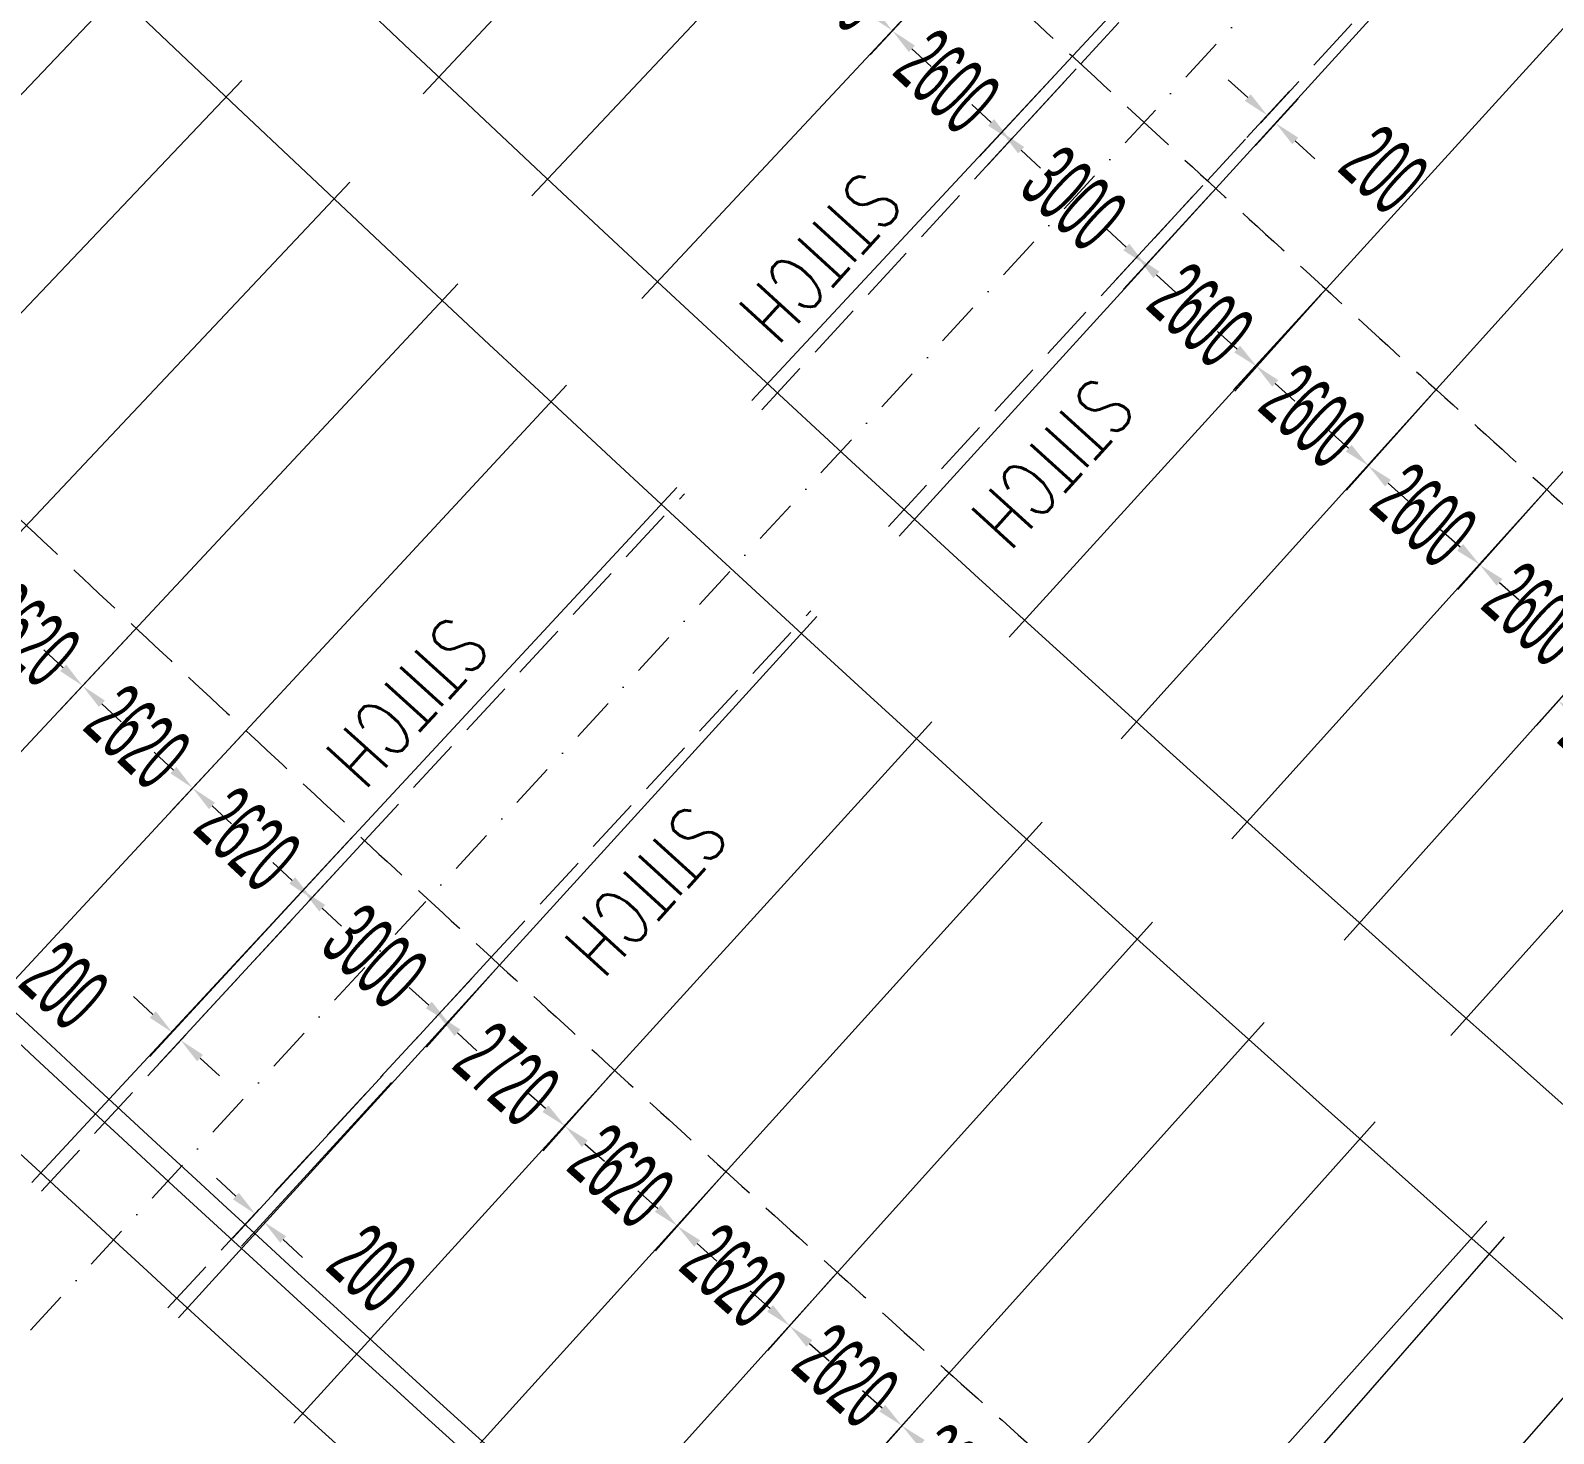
# Model space of a CAD drawing. Header units: millimetres. Extents: x 27228149 to 29012050, y 40856015 to 42918728.
# Drawn here: x 27639267 to 27665815, y 42033234 to 42057696 of the extents above; entities that cross this region are included whole.
import ezdxf

# ---------------------------------------------------------------- set-up
doc = ezdxf.new("R2010")
doc.units = ezdxf.units.MM
doc.header["$LTSCALE"] = 0.05
doc.linetypes.add('DGN Style 3', pattern=[27349.722329, 19535.51595, -7814.20638])
doc.linetypes.add('DGN Style 4', pattern=[31276.361035, 15628.41276, -7814.20638, 19.535516, -7814.20638])
doc.layers.get('Defpoints').update_dxf_attribs({"lineweight": 0})
for name, color, linetype, lineweight in [('InnerEdge_NB', 7, 'Continuous', 0), ('InnerEdge_SB', 7, 'Continuous', 0), ('OuterEdge_NB', 7, 'Continuous', 0), ('OuterEdge_SB', 7, 'Continuous', 0), ('PlacementCurve_NB', 1, 'DGN Style 3', 0), ('PlacementCurve_SB', 1, 'DGN Style 3', 0), ('S-_ANOT----_A-', 7, 'Continuous', 0), ('S-_ANOT----_T-', 7, 'Continuous', 0), ('S-_GRIDLINE_E- Adjusted', 6, 'DGN Style 4', 0), ('S-_SEG-----_E-NB', 3, 'Continuous', 13), ('S-_SEG-----_E-SB', 3, 'Continuous', 13), ('S-_WALLLBW-_E-', 40, 'Continuous', 13)]:
    doc.layers.add(name, color=color, linetype=linetype, lineweight=lineweight)
doc.styles.add('Styletxt', font='txt.shx')
doc.styles.add('StyleWORKING', font='WORKING.shx')
doc.dimstyles.new('dim300', dxfattribs={"dimtxt": 750, "dimasz": 750, "dimexe": 375, "dimexo": 375, "dimgap": 375, "dimtad": 1, "dimdec": 0, "dimzin": 11, "dimdsep": 46, "dimtxsty": 'StyleWORKING', "dimsah": 1, "dimcen": 0.09, "dimclrd": 7, "dimclre": 7, "dimadec": 4, "dimazin": 3, "dimtfac": 1, "dimtdec": 0, "dimtmove": 0, "dimatfit": 3, "dimfxl": 1, "dimtolj": 1, "dimtzin": 0, "dimlwd": 0, "dimlwe": 0, "dimarcsym": 0})

# ---------------------------------------------------------------- blocks, each defined once
blk = doc.blocks.new('*D45')
at = {"layer": 'Defpoints', "color": 0, "linetype": 'Continuous', "transparency": 16777216}
for p in [(27644962, 42043725), (27645102, 42043582), (27641885, 42040092)]:
    blk.add_point(p, dxfattribs=at)
at = {"layer": 'S-_ANOT----_A-', "linetype": 'Continuous', "transparency": 16777216}
for p, q in [((27644884, 42043641), (27641348, 42039805)), ((27645025, 42043498), (27641495, 42039669))]:
    blk.add_line(p, q, dxfattribs=at)
at = {"layer": 'S-_ANOT----_A-', "color": 7, "linetype": 'Continuous', "lineweight": 0, "transparency": 16777216}
for p, q in [((27641400, 42040539), (27641061, 42040851)), ((27642223, 42039780), (27642561, 42039468))]:
    blk.add_line(p, q, dxfattribs=at)
at = {"layer": 'S-_ANOT----_A-', "color": 7, "linetype": 'Continuous', "transparency": 16777216}
for points in [[(27641452, 42040596), (27641348, 42040483), (27641738, 42040227)], [(27642275, 42039836), (27642171, 42039724), (27641885, 42040092)]]:
    blk.add_solid(points, dxfattribs=at)
at = {"layer": 'S-_ANOT----_A-', "color": 0, "linetype": 'Continuous', "transparency": 16777216, "insert": (27639858, 42041045), "char_height": 1150, "attachment_point": 5, "rotation": 317.3274, "style": 'StyleWORKING'}
blk.add_mtext('\\A1;{\\W0.47826;\\C0;200}', dxfattribs=at)
blk = doc.blocks.new('*D471')
at = {"layer": 'Defpoints', "color": 0, "linetype": 'Continuous', "transparency": 16777216}
for p in [(27653621, 42060789), (27655522, 42059015), (27654292, 42057691)]:
    blk.add_point(p, dxfattribs=at)
at = {"layer": 'S-_ANOT----_A-', "linetype": 'Continuous', "transparency": 16777216}
for p, q in [((27653543, 42060705), (27651996, 42059038)), ((27655443, 42058931), (27653901, 42057269))]:
    blk.add_line(p, q, dxfattribs=at)
at = {"layer": 'S-_ANOT----_A-', "color": 7, "linetype": 'Continuous', "lineweight": 0, "transparency": 16777216}
for p, q in [((27652050, 42059772), (27651712, 42060085)), ((27654630, 42057378), (27654967, 42057065))]:
    blk.add_line(p, q, dxfattribs=at)
at = {"layer": 'S-_ANOT----_A-', "color": 7, "linetype": 'Continuous', "transparency": 16777216}
for points in [[(27652102, 42059829), (27651997, 42059716), (27652387, 42059460)], [(27654682, 42057434), (27654577, 42057322), (27654292, 42057691)]]:
    blk.add_solid(points, dxfattribs=at)
at = {"layer": 'S-_ANOT----_A-', "color": 0, "linetype": 'Continuous', "transparency": 16777216, "insert": (27653341, 42058576), "char_height": 1150, "attachment_point": 5, "rotation": 317.1341, "style": 'StyleWORKING'}
blk.add_mtext('\\A1;{\\W0.47826;\\C0;2600}', dxfattribs=at)
blk = doc.blocks.new('*D472')
at = {"layer": 'Defpoints', "color": 0, "linetype": 'Continuous', "transparency": 16777216}
for p in [(27661845, 42053186), (27663767, 42051436), (27662587, 42050108)]:
    blk.add_point(p, dxfattribs=at)
at = {"layer": 'S-_ANOT----_A-', "linetype": 'Continuous', "transparency": 16777216}
for p, q in [((27661768, 42053100), (27660262, 42051406)), ((27663691, 42051350), (27662204, 42049679))]:
    blk.add_line(p, q, dxfattribs=at)
at = {"layer": 'S-_ANOT----_A-', "color": 7, "linetype": 'Continuous', "lineweight": 0, "transparency": 16777216}
for p, q in [((27660300, 42052142), (27659957, 42052447)), ((27662930, 42049802), (27663274, 42049497))]:
    blk.add_line(p, q, dxfattribs=at)
at = {"layer": 'S-_ANOT----_A-', "color": 7, "linetype": 'Continuous', "transparency": 16777216}
for points in [[(27660351, 42052199), (27660249, 42052084), (27660644, 42051836)], [(27662981, 42049860), (27662879, 42049745), (27662587, 42050108)]]:
    blk.add_solid(points, dxfattribs=at)
at = {"layer": 'S-_ANOT----_A-', "color": 0, "linetype": 'Continuous', "transparency": 16777216, "insert": (27661616, 42050973), "char_height": 1150, "attachment_point": 5, "rotation": 318.3484, "style": 'StyleWORKING'}
blk.add_mtext('\\A1;{\\W0.47826;\\C0;2600}', dxfattribs=at)
blk = doc.blocks.new('*D473')
at = {"layer": 'Defpoints', "color": 0, "linetype": 'Continuous', "transparency": 16777216}
for p in [(27663767, 42051436), (27665739, 42049740), (27664530, 42048380)]:
    blk.add_point(p, dxfattribs=at)
at = {"layer": 'S-_ANOT----_A-', "linetype": 'Continuous', "transparency": 16777216}
for p, q in [((27663691, 42051350), (27662204, 42049679)), ((27665662, 42049654), (27664147, 42047950))]:
    blk.add_line(p, q, dxfattribs=at)
at = {"layer": 'S-_ANOT----_A-', "color": 7, "linetype": 'Continuous', "lineweight": 0, "transparency": 16777216}
for p, q in [((27662243, 42050414), (27661899, 42050720)), ((27664873, 42048074), (27665217, 42047769))]:
    blk.add_line(p, q, dxfattribs=at)
at = {"layer": 'S-_ANOT----_A-', "color": 7, "linetype": 'Continuous', "transparency": 16777216}
for points in [[(27662294, 42050471), (27662192, 42050357), (27662587, 42050108)], [(27664924, 42048132), (27664822, 42048017), (27664530, 42048380)]]:
    blk.add_solid(points, dxfattribs=at)
at = {"layer": 'S-_ANOT----_A-', "color": 0, "linetype": 'Continuous', "transparency": 16777216, "insert": (27663559, 42049245), "char_height": 1150, "attachment_point": 5, "rotation": 318.3484, "style": 'StyleWORKING'}
blk.add_mtext('\\A1;{\\W0.47826;\\C0;2600}', dxfattribs=at)
blk = doc.blocks.new('*D474')
at = {"layer": 'Defpoints', "color": 0, "linetype": 'Continuous', "transparency": 16777216}
for p in [(27665739, 42049740), (27667671, 42048001), (27666472, 42046652)]:
    blk.add_point(p, dxfattribs=at)
at = {"layer": 'S-_ANOT----_A-', "linetype": 'Continuous', "transparency": 16777216}
for p, q in [((27665662, 42049654), (27664147, 42047950)), ((27667595, 42047915), (27666090, 42046223))]:
    blk.add_line(p, q, dxfattribs=at)
at = {"layer": 'S-_ANOT----_A-', "color": 7, "linetype": 'Continuous', "lineweight": 0, "transparency": 16777216}
for p, q in [((27664186, 42048686), (27663842, 42048991)), ((27666816, 42046347), (27667159, 42046041))]:
    blk.add_line(p, q, dxfattribs=at)
at = {"layer": 'S-_ANOT----_A-', "color": 7, "linetype": 'Continuous', "transparency": 16777216}
for points in [[(27664237, 42048743), (27664135, 42048628), (27664530, 42048380)], [(27666867, 42046404), (27666765, 42046289), (27666472, 42046652)]]:
    blk.add_solid(points, dxfattribs=at)
at = {"layer": 'S-_ANOT----_A-', "color": 0, "linetype": 'Continuous', "transparency": 16777216, "insert": (27665502, 42047517), "char_height": 1150, "attachment_point": 5, "rotation": 318.3484, "style": 'StyleWORKING'}
blk.add_mtext('\\A1;{\\W0.47826;\\C0;2600}', dxfattribs=at)
blk = doc.blocks.new('*D475')
at = {"layer": 'Defpoints', "color": 0, "linetype": 'Continuous', "transparency": 16777216}
for p in [(27667671, 42048001), (27669535, 42046334), (27665899, 42046008)]:
    blk.add_point(p, dxfattribs=at)
at = {"layer": 'S-_ANOT----_A-', "linetype": 'Continuous', "transparency": 16777216}
for p, q in [((27667595, 42047915), (27665517, 42045578)), ((27669458, 42046248), (27667384, 42043917))]:
    blk.add_line(p, q, dxfattribs=at)
at = {"layer": 'S-_ANOT----_A-', "color": 7, "linetype": 'Continuous', "lineweight": 0, "transparency": 16777216}
blk.add_line((27667423, 42044652), (27666242, 42045702), dxfattribs=at)
at = {"layer": 'S-_ANOT----_A-', "color": 7, "linetype": 'Continuous', "transparency": 16777216}
for points in [[(27666293, 42045759), (27666192, 42045645), (27665899, 42046008)], [(27667474, 42044709), (27667372, 42044595), (27667767, 42044346)]]:
    blk.add_solid(points, dxfattribs=at)
at = {"layer": 'S-_ANOT----_A-', "color": 0, "linetype": 'Continuous', "transparency": 16777216, "insert": (27666834, 42045178), "char_height": 1150, "attachment_point": 5, "rotation": 318.3484, "style": 'StyleWORKING'}
blk.add_mtext('\\A1;{\\W0.47826;\\C0;2500}', dxfattribs=at)
blk = doc.blocks.new('*D790')
at = {"layer": 'Defpoints', "color": 0, "linetype": 'Continuous', "transparency": 16777216}
for p in [(27639165, 42049034), (27641076, 42047241), (27640175, 42046270)]:
    blk.add_point(p, dxfattribs=at)
at = {"layer": 'S-_ANOT----_A-', "linetype": 'Continuous', "transparency": 16777216}
for p, q in [((27639087, 42048950), (27637863, 42047631)), ((27640997, 42047156), (27639784, 42045849))]:
    blk.add_line(p, q, dxfattribs=at)
at = {"layer": 'S-_ANOT----_A-', "color": 7, "linetype": 'Continuous', "lineweight": 0, "transparency": 16777216}
for p, q in [((27637917, 42048365), (27637580, 42048678)), ((27640512, 42045957), (27640849, 42045644))]:
    blk.add_line(p, q, dxfattribs=at)
at = {"layer": 'S-_ANOT----_A-', "color": 7, "linetype": 'Continuous', "transparency": 16777216}
for points in [[(27637969, 42048422), (27637865, 42048309), (27638254, 42048052)], [(27640564, 42046013), (27640460, 42045901), (27640175, 42046270)]]:
    blk.add_solid(points, dxfattribs=at)
at = {"layer": 'S-_ANOT----_A-', "color": 0, "linetype": 'Continuous', "transparency": 16777216, "insert": (27639216, 42047162), "char_height": 1150, "attachment_point": 5, "rotation": 317.1374, "style": 'StyleWORKING'}
blk.add_mtext('\\A1;{\\W0.47826;\\C0;2620}', dxfattribs=at)
blk = doc.blocks.new('*D791')
at = {"layer": 'Defpoints', "color": 0, "linetype": 'Continuous', "transparency": 16777216}
for p in [(27641076, 42047241), (27643035, 42045500), (27642095, 42044488)]:
    blk.add_point(p, dxfattribs=at)
at = {"layer": 'S-_ANOT----_A-', "linetype": 'Continuous', "transparency": 16777216}
for p, q in [((27640997, 42047156), (27639784, 42045849)), ((27642957, 42045416), (27641704, 42044066))]:
    blk.add_line(p, q, dxfattribs=at)
at = {"layer": 'S-_ANOT----_A-', "color": 7, "linetype": 'Continuous', "lineweight": 0, "transparency": 16777216}
for p, q in [((27639838, 42046583), (27639501, 42046896)), ((27642433, 42044175), (27642770, 42043862))]:
    blk.add_line(p, q, dxfattribs=at)
at = {"layer": 'S-_ANOT----_A-', "color": 7, "linetype": 'Continuous', "transparency": 16777216}
for points in [[(27639890, 42046639), (27639786, 42046527), (27640175, 42046270)], [(27642485, 42044231), (27642380, 42044119), (27642095, 42044488)]]:
    blk.add_solid(points, dxfattribs=at)
at = {"layer": 'S-_ANOT----_A-', "color": 0, "linetype": 'Continuous', "transparency": 16777216, "insert": (27641136, 42045380), "char_height": 1150, "attachment_point": 5, "rotation": 317.1374, "style": 'StyleWORKING'}
blk.add_mtext('\\A1;{\\W0.47826;\\C0;2620}', dxfattribs=at)
blk = doc.blocks.new('*D792')
at = {"layer": 'Defpoints', "color": 0, "linetype": 'Continuous', "transparency": 16777216}
for p in [(27647455, 42041413), (27649462, 42039577), (27648586, 42038592)]:
    blk.add_point(p, dxfattribs=at)
at = {"layer": 'S-_ANOT----_A-', "linetype": 'Continuous', "transparency": 16777216}
for p, q in [((27647379, 42041328), (27646172, 42039970)), ((27649385, 42039491), (27648204, 42038163))]:
    blk.add_line(p, q, dxfattribs=at)
at = {"layer": 'S-_ANOT----_A-', "color": 7, "linetype": 'Continuous', "lineweight": 0, "transparency": 16777216}
for p, q in [((27646210, 42040705), (27645866, 42041011)), ((27648930, 42038287), (27649274, 42037981))]:
    blk.add_line(p, q, dxfattribs=at)
at = {"layer": 'S-_ANOT----_A-', "color": 7, "linetype": 'Continuous', "transparency": 16777216}
for points in [[(27646261, 42040763), (27646159, 42040648), (27646554, 42040400)], [(27648981, 42038344), (27648879, 42038229), (27648586, 42038592)]]:
    blk.add_solid(points, dxfattribs=at)
at = {"layer": 'S-_ANOT----_A-', "color": 0, "linetype": 'Continuous', "transparency": 16777216, "insert": (27647571, 42039497), "char_height": 1150, "attachment_point": 5, "rotation": 318.3502, "style": 'StyleWORKING'}
blk.add_mtext('\\A1;{\\W0.47826;\\C0;2720}', dxfattribs=at)
blk = doc.blocks.new('*D793')
at = {"layer": 'Defpoints', "color": 0, "linetype": 'Continuous', "transparency": 16777216}
for p in [(27649462, 42039577), (27651399, 42037813), (27650544, 42036851)]:
    blk.add_point(p, dxfattribs=at)
at = {"layer": 'S-_ANOT----_A-', "linetype": 'Continuous', "transparency": 16777216}
for p, q in [((27649385, 42039491), (27648204, 42038163)), ((27651323, 42037727), (27650162, 42036422))]:
    blk.add_line(p, q, dxfattribs=at)
at = {"layer": 'S-_ANOT----_A-', "color": 7, "linetype": 'Continuous', "lineweight": 0, "transparency": 16777216}
for p, q in [((27648242, 42038898), (27647899, 42039204)), ((27650887, 42036546), (27651231, 42036240))]:
    blk.add_line(p, q, dxfattribs=at)
at = {"layer": 'S-_ANOT----_A-', "color": 7, "linetype": 'Continuous', "transparency": 16777216}
for points in [[(27648293, 42038955), (27648191, 42038841), (27648586, 42038592)], [(27650938, 42036603), (27650836, 42036488), (27650544, 42036851)]]:
    blk.add_solid(points, dxfattribs=at)
at = {"layer": 'S-_ANOT----_A-', "color": 0, "linetype": 'Continuous', "transparency": 16777216, "insert": (27649566, 42037723), "char_height": 1150, "attachment_point": 5, "rotation": 318.3502, "style": 'StyleWORKING'}
blk.add_mtext('\\A1;{\\W0.47826;\\C0;2620}', dxfattribs=at)
blk = doc.blocks.new('*D794')
at = {"layer": 'Defpoints', "color": 0, "linetype": 'Continuous', "transparency": 16777216}
for p in [(27651399, 42037813), (27653342, 42036055), (27652501, 42035110)]:
    blk.add_point(p, dxfattribs=at)
at = {"layer": 'S-_ANOT----_A-', "linetype": 'Continuous', "transparency": 16777216}
for p, q in [((27651323, 42037727), (27650162, 42036422)), ((27653265, 42035969), (27652119, 42034680))]:
    blk.add_line(p, q, dxfattribs=at)
at = {"layer": 'S-_ANOT----_A-', "color": 7, "linetype": 'Continuous', "lineweight": 0, "transparency": 16777216}
for p, q in [((27650200, 42037157), (27649856, 42037463)), ((27652845, 42034804), (27653189, 42034499))]:
    blk.add_line(p, q, dxfattribs=at)
at = {"layer": 'S-_ANOT----_A-', "color": 7, "linetype": 'Continuous', "transparency": 16777216}
for points in [[(27650251, 42037214), (27650149, 42037100), (27650544, 42036851)], [(27652896, 42034862), (27652794, 42034747), (27652501, 42035110)]]:
    blk.add_solid(points, dxfattribs=at)
at = {"layer": 'S-_ANOT----_A-', "color": 0, "linetype": 'Continuous', "transparency": 16777216, "insert": (27651523, 42035982), "char_height": 1150, "attachment_point": 5, "rotation": 318.3502, "style": 'StyleWORKING'}
blk.add_mtext('\\A1;{\\W0.47826;\\C0;2620}', dxfattribs=at)
blk = doc.blocks.new('*D795')
at = {"layer": 'Defpoints', "color": 0, "linetype": 'Continuous', "transparency": 16777216}
for p in [(27653342, 42036055), (27655289, 42034303), (27654459, 42033369)]:
    blk.add_point(p, dxfattribs=at)
at = {"layer": 'S-_ANOT----_A-', "linetype": 'Continuous', "transparency": 16777216}
for p, q in [((27653265, 42035969), (27652119, 42034680)), ((27655213, 42034217), (27654077, 42032939))]:
    blk.add_line(p, q, dxfattribs=at)
at = {"layer": 'S-_ANOT----_A-', "color": 7, "linetype": 'Continuous', "lineweight": 0, "transparency": 16777216}
for p, q in [((27652158, 42035416), (27651814, 42035722)), ((27654803, 42033063), (27655146, 42032758))]:
    blk.add_line(p, q, dxfattribs=at)
at = {"layer": 'S-_ANOT----_A-', "color": 7, "linetype": 'Continuous', "transparency": 16777216}
for points in [[(27652209, 42035473), (27652107, 42035359), (27652501, 42035110)], [(27654854, 42033121), (27654752, 42033006), (27654459, 42033369)]]:
    blk.add_solid(points, dxfattribs=at)
at = {"layer": 'S-_ANOT----_A-', "color": 0, "linetype": 'Continuous', "transparency": 16777216, "insert": (27653481, 42034241), "char_height": 1150, "attachment_point": 5, "rotation": 318.3502, "style": 'StyleWORKING'}
blk.add_mtext('\\A1;{\\W0.47826;\\C0;2620}', dxfattribs=at)
blk = doc.blocks.new('*D796')
at = {"layer": 'Defpoints', "color": 0, "linetype": 'Continuous', "transparency": 16777216}
for p in [(27655289, 42034303), (27657242, 42032556), (27656417, 42031628)]:
    blk.add_point(p, dxfattribs=at)
at = {"layer": 'S-_ANOT----_A-', "color": 7, "linetype": 'Continuous', "lineweight": 0, "transparency": 16777216}
for p, q in [((27654115, 42033675), (27653771, 42033981)), ((27656760, 42031322), (27657104, 42031016))]:
    blk.add_line(p, q, dxfattribs=at)
at = {"layer": 'S-_ANOT----_A-', "linetype": 'Continuous', "transparency": 16777216}
for p, q in [((27655213, 42034217), (27654077, 42032939)), ((27657166, 42032470), (27656035, 42031198))]:
    blk.add_line(p, q, dxfattribs=at)
at = {"layer": 'S-_ANOT----_A-', "color": 7, "linetype": 'Continuous', "transparency": 16777216}
for points in [[(27654166, 42033732), (27654064, 42033618), (27654459, 42033369)], [(27656811, 42031379), (27656710, 42031265), (27656417, 42031628)]]:
    blk.add_solid(points, dxfattribs=at)
at = {"layer": 'S-_ANOT----_A-', "color": 0, "linetype": 'Continuous', "transparency": 16777216, "insert": (27655439, 42032499), "char_height": 1150, "attachment_point": 5, "rotation": 318.3502, "style": 'StyleWORKING'}
blk.add_mtext('\\A1;{\\W0.47826;\\C0;2620}', dxfattribs=at)
blk = doc.blocks.new('*D881')
at = {"layer": 'Defpoints', "color": 0, "linetype": 'Continuous', "transparency": 16777216}
for p in [(27660825, 42056216), (27660394, 42055743), (27660542, 42055608)]:
    blk.add_point(p, dxfattribs=at)
at = {"layer": 'S-_ANOT----_A-', "color": 7, "linetype": 'Continuous', "lineweight": 0, "transparency": 16777216}
for p, q in [((27660486, 42056526), (27660146, 42056836)), ((27661313, 42055770), (27661653, 42055460))]:
    blk.add_line(p, q, dxfattribs=at)
at = {"layer": 'S-_ANOT----_A-', "linetype": 'Continuous', "transparency": 16777216}
for p, q in [((27660471, 42055828), (27661213, 42056640)), ((27660619, 42055693), (27661361, 42056505))]:
    blk.add_line(p, q, dxfattribs=at)
at = {"layer": 'S-_ANOT----_A-', "color": 7, "linetype": 'Continuous', "transparency": 16777216}
for points in [[(27660538, 42056582), (27660434, 42056469), (27660825, 42056216)], [(27661365, 42055827), (27661261, 42055714), (27660973, 42056080)]]:
    blk.add_solid(points, dxfattribs=at)
at = {"layer": 'S-_ANOT----_A-', "color": 0, "linetype": 'Continuous', "transparency": 16777216, "insert": (27662860, 42055268), "char_height": 1150, "attachment_point": 5, "rotation": 317.5878, "style": 'StyleWORKING'}
blk.add_mtext('\\A1;{\\W0.47826;\\C0;200}', dxfattribs=at)
blk = doc.blocks.new('*D1115')
at = {"layer": 'Defpoints', "color": 0, "linetype": 'Continuous', "transparency": 16777216}
for p in [(27655522, 42059015), (27657427, 42057246), (27656198, 42055922)]:
    blk.add_point(p, dxfattribs=at)
at = {"layer": 'S-_ANOT----_A-', "linetype": 'Continuous', "transparency": 16777216}
for p, q in [((27655443, 42058931), (27653901, 42057269)), ((27657349, 42057162), (27655807, 42055501))]:
    blk.add_line(p, q, dxfattribs=at)
at = {"layer": 'S-_ANOT----_A-', "color": 7, "linetype": 'Continuous', "lineweight": 0, "transparency": 16777216}
for p, q in [((27653955, 42058004), (27653618, 42058317)), ((27656535, 42055609), (27656872, 42055296))]:
    blk.add_line(p, q, dxfattribs=at)
at = {"layer": 'S-_ANOT----_A-', "color": 7, "linetype": 'Continuous', "transparency": 16777216}
for points in [[(27654007, 42058060), (27653903, 42057948), (27654292, 42057691)], [(27656587, 42055665), (27656483, 42055553), (27656198, 42055922)]]:
    blk.add_solid(points, dxfattribs=at)
at = {"layer": 'S-_ANOT----_A-', "color": 0, "linetype": 'Continuous', "transparency": 16777216, "insert": (27655246, 42056807), "char_height": 1150, "attachment_point": 5, "rotation": 317.1341, "style": 'StyleWORKING'}
blk.add_mtext('\\A1;{\\W0.47826;\\C0;2600}', dxfattribs=at)
blk = doc.blocks.new('*D1116')
at = {"layer": 'Defpoints', "color": 0, "linetype": 'Continuous', "transparency": 16777216}
for p in [(27657574, 42057111), (27659780, 42055077), (27658555, 42053748)]:
    blk.add_point(p, dxfattribs=at)
at = {"layer": 'S-_ANOT----_A-', "linetype": 'Continuous', "transparency": 16777216}
for p, q in [((27657496, 42057026), (27655959, 42055359)), ((27659702, 42054993), (27658165, 42053326))]:
    blk.add_line(p, q, dxfattribs=at)
at = {"layer": 'S-_ANOT----_A-', "color": 7, "linetype": 'Continuous', "lineweight": 0, "transparency": 16777216}
for p, q in [((27656011, 42056094), (27655673, 42056405)), ((27658893, 42053437), (27659231, 42053125))]:
    blk.add_line(p, q, dxfattribs=at)
at = {"layer": 'S-_ANOT----_A-', "color": 7, "linetype": 'Continuous', "transparency": 16777216}
for points in [[(27656063, 42056150), (27655959, 42056037), (27656349, 42055782)], [(27658945, 42053493), (27658841, 42053380), (27658555, 42053748)]]:
    blk.add_solid(points, dxfattribs=at)
at = {"layer": 'S-_ANOT----_A-', "color": 0, "linetype": 'Continuous', "transparency": 16777216, "insert": (27657453, 42054766), "char_height": 1150, "attachment_point": 5, "rotation": 317.3274, "style": 'StyleWORKING'}
blk.add_mtext('\\A1;{\\W0.47826;\\C0;3000}', dxfattribs=at)
blk = doc.blocks.new('*D1117')
at = {"layer": 'Defpoints', "color": 0, "linetype": 'Continuous', "transparency": 16777216}
for p in [(27659927, 42054942), (27661845, 42053186), (27660625, 42051854)]:
    blk.add_point(p, dxfattribs=at)
at = {"layer": 'S-_ANOT----_A-', "linetype": 'Continuous', "transparency": 16777216}
for p, q in [((27659850, 42054857), (27658319, 42053185)), ((27661767, 42053101), (27660236, 42051430))]:
    blk.add_line(p, q, dxfattribs=at)
at = {"layer": 'S-_ANOT----_A-', "color": 7, "linetype": 'Continuous', "lineweight": 0, "transparency": 16777216}
for p, q in [((27658368, 42053920), (27658029, 42054231)), ((27660964, 42051543), (27661303, 42051232))]:
    blk.add_line(p, q, dxfattribs=at)
at = {"layer": 'S-_ANOT----_A-', "color": 7, "linetype": 'Continuous', "transparency": 16777216}
for points in [[(27658420, 42053977), (27658316, 42053864), (27658707, 42053609)], [(27661016, 42051600), (27660912, 42051486), (27660625, 42051854)]]:
    blk.add_solid(points, dxfattribs=at)
at = {"layer": 'S-_ANOT----_A-', "color": 0, "linetype": 'Continuous', "transparency": 16777216, "insert": (27659667, 42052733), "char_height": 1150, "attachment_point": 5, "rotation": 317.5207, "style": 'StyleWORKING'}
blk.add_mtext('\\A1;{\\W0.47826;\\C0;2600}', dxfattribs=at)
blk = doc.blocks.new('*D1226')
at = {"layer": 'Defpoints', "color": 0, "linetype": 'Continuous', "transparency": 16777216}
for p in [(27643035, 42045500), (27644956, 42043718), (27644016, 42042705)]:
    blk.add_point(p, dxfattribs=at)
at = {"layer": 'S-_ANOT----_A-', "linetype": 'Continuous', "transparency": 16777216}
for p, q in [((27642957, 42045416), (27641704, 42044066)), ((27644877, 42043634), (27643625, 42042284))]:
    blk.add_line(p, q, dxfattribs=at)
at = {"layer": 'S-_ANOT----_A-', "color": 7, "linetype": 'Continuous', "lineweight": 0, "transparency": 16777216}
for p, q in [((27641758, 42044801), (27641421, 42045113)), ((27644353, 42042392), (27644690, 42042080))]:
    blk.add_line(p, q, dxfattribs=at)
at = {"layer": 'S-_ANOT----_A-', "color": 7, "linetype": 'Continuous', "transparency": 16777216}
for points in [[(27641810, 42044857), (27641706, 42044744), (27642095, 42044488)], [(27644405, 42042449), (27644301, 42042336), (27644016, 42042705)]]:
    blk.add_solid(points, dxfattribs=at)
at = {"layer": 'S-_ANOT----_A-', "color": 0, "linetype": 'Continuous', "transparency": 16777216, "insert": (27643057, 42043598), "char_height": 1150, "attachment_point": 5, "rotation": 317.1374, "style": 'StyleWORKING'}
blk.add_mtext('\\A1;{\\W0.47826;\\C0;2620}', dxfattribs=at)
blk = doc.blocks.new('*D1227')
at = {"layer": 'Defpoints', "color": 0, "linetype": 'Continuous', "transparency": 16777216}
for p in [(27645102, 42043582), (27647308, 42041549), (27646372, 42040533)]:
    blk.add_point(p, dxfattribs=at)
at = {"layer": 'S-_ANOT----_A-', "linetype": 'Continuous', "transparency": 16777216}
for p, q in [((27645025, 42043498), (27643776, 42042143)), ((27647230, 42041464), (27645982, 42040110))]:
    blk.add_line(p, q, dxfattribs=at)
at = {"layer": 'S-_ANOT----_A-', "color": 7, "linetype": 'Continuous', "lineweight": 0, "transparency": 16777216}
for p, q in [((27643828, 42042878), (27643489, 42043190)), ((27646710, 42040221), (27647048, 42039909))]:
    blk.add_line(p, q, dxfattribs=at)
at = {"layer": 'S-_ANOT----_A-', "color": 7, "linetype": 'Continuous', "transparency": 16777216}
for points in [[(27643880, 42042934), (27643776, 42042822), (27644166, 42042566)], [(27646762, 42040277), (27646658, 42040165), (27646372, 42040533)]]:
    blk.add_solid(points, dxfattribs=at)
at = {"layer": 'S-_ANOT----_A-', "color": 0, "linetype": 'Continuous', "transparency": 16777216, "insert": (27645270, 42041551), "char_height": 1150, "attachment_point": 5, "rotation": 317.3274, "style": 'StyleWORKING'}
blk.add_mtext('\\A1;{\\W0.47826;\\C0;3000}', dxfattribs=at)
blk = doc.blocks.new('*D1229')
at = {"layer": 'Defpoints', "color": 0, "linetype": 'Continuous', "transparency": 16777216}
for p in [(27645492, 42039572), (27645639, 42039436), (27643186, 42037062)]:
    blk.add_point(p, dxfattribs=at)
at = {"layer": 'S-_ANOT----_A-', "linetype": 'Continuous', "transparency": 16777216}
for p, q in [((27645414, 42039487), (27642797, 42036639)), ((27645562, 42039352), (27642945, 42036503))]:
    blk.add_line(p, q, dxfattribs=at)
at = {"layer": 'S-_ANOT----_A-', "color": 7, "linetype": 'Continuous', "lineweight": 0, "transparency": 16777216}
for p, q in [((27642848, 42037373), (27642509, 42037684)), ((27643672, 42036615), (27644011, 42036304))]:
    blk.add_line(p, q, dxfattribs=at)
at = {"layer": 'S-_ANOT----_A-', "color": 7, "linetype": 'Continuous', "transparency": 16777216}
for points in [[(27642900, 42037430), (27642796, 42037317), (27643186, 42037062)], [(27643724, 42036672), (27643621, 42036559), (27643334, 42036927)]]:
    blk.add_solid(points, dxfattribs=at)
at = {"layer": 'S-_ANOT----_A-', "color": 0, "linetype": 'Continuous', "transparency": 16777216, "insert": (27645219, 42036110), "char_height": 1150, "attachment_point": 5, "rotation": 317.4284, "style": 'StyleWORKING'}
blk.add_mtext('\\A1;{\\W0.47826;\\C0;200}', dxfattribs=at)

msp = doc.modelspace()

# ---------------------------------------------------------------- linework, layer by layer
at = {"layer": 'InnerEdge_NB'}
msp.add_lwpolyline([(27283724.5, 42878514.7, -0.0568157), (27345588.8, 42682480.7), (27368075.3, 42566916.3, 0.0263705), (27393633.3, 42464653, 0.0426618), (27458420.2, 42303807.1, 0.1075608), (27699785.7, 42006839.6, 0.026969), (27783127.3, 41947329.2), (27839783.5, 41911319.6)], format="xyb", dxfattribs=at)
at = {"layer": 'InnerEdge_SB', "extrusion": (0, 0, -1)}
msp.add_lwpolyline([(-27784629.2, 41949692.3, 0.026969), (-27701533.2, 42009027.3, 0.1075608), (-27460918.9, 42305070.6, 0.0691101), (-27370363.7, 42569291.8)], format="xyb", dxfattribs=at)
at = {"layer": 'OuterEdge_NB'}
msp.add_arc((28261355.6, 42709836.2), 913908.3, 224.6641272, 231.3864192, dxfattribs=at)
at = {"layer": 'OuterEdge_SB'}
msp.add_arc((28261355.6, 42709836.2), 882808.3, 206.7701516, 231.3876643, dxfattribs=at)
at = {"layer": 'PlacementCurve_NB'}
msp.add_lwpolyline([(27288809.3, 42846343.4, -0.0480477), (27337834.2, 42680971.8), (27359958.8, 42567267.3, 0.0690894), (27451045.4, 42301107.2, 0.1079959), (27694979, 42000696.1, 0.0193193), (27725549.4, 41977271, 0.0146476), (27778701.6, 41940923.9), (27835716.4, 41904662.4)], format="xyb", dxfattribs=at)
at = {"layer": 'PlacementCurve_SB'}
msp.add_lwpolyline([(27305541.4, 42854039, -0.0482858), (27355899.2, 42684467.3), (27377998.9, 42570890.3, 0.0688708), (27467496.8, 42309348.2, 0.1110949), (27715510, 42007942.3, 0.028125), (27802629.8, 41947720.4), (27845874.9, 41921290)], format="xyb", dxfattribs=at)
at = {"layer": 'S-_GRIDLINE_E- Adjusted'}
msp.add_line((27629726.6, 42024690.5), (27691346.5, 42091531.5), dxfattribs=at)
at = {"layer": 'S-_SEG-----_E-NB'}
for p, q in [((27629668.1, 42046645.1), (27641052.9, 42058629.6)), ((27631566.9, 42044841.6), (27642953.4, 42056824.5)), ((27633497.3, 42043018.7), (27644833.3, 42055049.3)), ((27635434.5, 42041200), (27646716.7, 42053281.1)), ((27637369.9, 42039393.5), (27648612.2, 42051511.8)), ((27639290.3, 42037611.3), (27650532.6, 42049729.5)), ((27641848.9, 42035252.6), (27652974.6, 42047478.2)), ((27643855, 42033415.8), (27654980.6, 42045641.3)), ((27645810.9, 42031635.4), (27656900, 42043894.1)), ((27647771.8, 42029860.8), (27658824.5, 42042152.3)), ((27649721.1, 42028106.9), (27660770.2, 42040401.6)), ((27651690, 42026345.6), (27662707.4, 42038668.7)), ((27653631.4, 42024618.9), (27664651.9, 42036939.3)), ((27654082.8, 42024218.8), (27664961.1, 42036665.3)), ((27656014.5, 42022512.6), (27666926.5, 42034929.1))]:
    msp.add_line(p, q, dxfattribs=at)
at = {"layer": 'S-_SEG-----_E-NB', "linetype": 'DGN Style 3'}
for p, q in [((27639456.6, 42037458), (27650667.4, 42049618.6)), ((27641662.3, 42035424.6), (27652866.7, 42047578.3))]:
    msp.add_line(p, q, dxfattribs=at)
at = {"layer": 'S-_SEG-----_E-SB'}
for p, q in [((27646110.2, 42056594.1), (27657430.8, 42068639.4)), ((27648005.4, 42054814.3), (27659326.1, 42066859.5)), ((27649924.1, 42053022.9), (27661208.1, 42065102.5)), ((27651842.5, 42051242.3), (27663100.9, 42063345.8)), ((27654408.9, 42048876.5), (27665533, 42061103.6)), ((27656326.5, 42047120.7), (27667450.5, 42059347.7)), ((27658276.8, 42045345.4), (27669345.2, 42057622.9)), ((27660204.8, 42043600.7), (27671272.8, 42055878.4)), ((27662164.7, 42041837.5), (27673178.2, 42054164.1)), ((27664027.2, 42040171.4), (27675042.1, 42052496.9))]:
    msp.add_line(p, q, dxfattribs=at)
at = {"layer": 'S-_SEG-----_E-SB', "linetype": 'DGN Style 3'}
for p, q in [((27652016.4, 42051082), (27663220.4, 42063235.2)), ((27654222.2, 42049048.6), (27665426.1, 42061201.8))]:
    msp.add_line(p, q, dxfattribs=at)
at = {"layer": 'S-_WALLLBW-_E-'}
for centre, radius, start, end in [((28261355.6, 42709836.2), 881058.3, 206.7701516, 231.3876645), ((28261355.6, 42709836.2), 882458.3, 206.7701516, 231.3876645), ((28261349, 42709830.8), 914250, 226.0958454, 231.3864192), ((28261349, 42709830.8), 915650, 226.095831, 231.3864192)]:
    msp.add_arc(centre, radius, start, end, dxfattribs=at)

# ---------------------------------------------------------------- texts
at = {"layer": 'S-_ANOT----_T-', "linetype": 'Continuous', "style": 'Styletxt', "width": 0.75}
for p in [(27653779.4, 42055299), (27657828.7, 42051716.1), (27646581.4, 42047548.6), (27650740.1, 42044255.8)]:
    msp.add_text('STITCH', height=1000, rotation=227.69675, dxfattribs=at).set_placement(p)

# ---------------------------------------------------------------- dimensions: what is measured, and where the dimension line sits
at = {"layer": 'S-_ANOT----_A-', "linetype": 'Continuous'}
for base, p1, p2, angle, override, picture, middle, turn in [((27654292.4, 42057690.8), (27653621.2, 42060789.5), (27655521.7, 42059015.2), 137.1341, {"dimscale": 1000, "dimtxt": 1.15, "dimasz": 0.46, "dimexe": 0.575, "dimexo": 0.115, "dimgap": 0.2875, "dimtad": 1, "dimjust": 0, "dimtih": 0, "dimtoh": 0, "dimlfac": 1, "dimsah": 1, "dimcen": 0, "dimse1": 0, "dimse2": 0, "dimclre": 256, "dimclrt": 0, "dimtol": 0, "dimtfac": 1, "dimtofl": 0, "dimtmove": 2, "dimatfit": 3, "dimfrac": 0, "dimtolj": 1, "dimlwe": 65535}, '*D471', (27653340.5, 42058576.1), 317.1341), ((27656198.1, 42055922), (27655521.7, 42059015.2), (27657427.4, 42057246.4), 137.1341, {"dimscale": 1000, "dimtxt": 1.15, "dimasz": 0.46, "dimexe": 0.575, "dimexo": 0.115, "dimgap": 0.2875, "dimtad": 1, "dimjust": 0, "dimtih": 0, "dimtoh": 0, "dimlfac": 1, "dimsah": 1, "dimcen": 0, "dimse1": 0, "dimse2": 0, "dimclre": 256, "dimclrt": 0, "dimtol": 0, "dimtfac": 1, "dimtofl": 0, "dimtmove": 2, "dimatfit": 3, "dimfrac": 0, "dimtolj": 1, "dimlwe": 65535}, '*D1115', (27655246.2, 42056807.4), 317.1341), ((27658554.9, 42053748.4), (27657574.2, 42057110.6), (27659779.9, 42055077.2), 137.32742, {"dimscale": 1000, "dimtxt": 1.15, "dimasz": 0.46, "dimexe": 0.575, "dimexo": 0.115, "dimgap": 0.2875, "dimtad": 1, "dimjust": 0, "dimtih": 0, "dimtoh": 0, "dimlfac": 1, "dimsah": 1, "dimcen": 0, "dimse1": 0, "dimse2": 0, "dimclre": 256, "dimclrt": 0, "dimtol": 0, "dimtfac": 1, "dimtofl": 0, "dimtmove": 2, "dimatfit": 3, "dimfrac": 0, "dimtolj": 1, "dimlwe": 65535}, '*D1116', (27657453, 42054766.1), 317.32742), ((27660825.4, 42056215.6), (27660541.8, 42055608), (27660393.8, 42055743.2), 137.58776, {"dimscale": 1000, "dimtxt": 1.15, "dimasz": 0.46, "dimexe": 0.575, "dimexo": 0.115, "dimgap": 0.2875, "dimtad": 1, "dimtih": 0, "dimtoh": 0, "dimlfac": 1, "dimsah": 1, "dimcen": 0, "dimse1": 0, "dimse2": 0, "dimclre": 256, "dimclrt": 0, "dimtol": 0, "dimtfac": 1, "dimtofl": 0, "dimtmove": 2, "dimatfit": 3, "dimfrac": 0, "dimtolj": 1, "dimlwe": 65535}, '*D881', (27662859.8, 42055267.7), 317.58776), ((27660624.7, 42051853.6), (27659927.2, 42054941.9), (27661844.7, 42053186), 137.52074, {"dimscale": 1000, "dimtxt": 1.15, "dimasz": 0.46, "dimexe": 0.575, "dimexo": 0.115, "dimgap": 0.2875, "dimtad": 1, "dimjust": 0, "dimtih": 0, "dimtoh": 0, "dimlfac": 1, "dimsah": 1, "dimcen": 0, "dimse1": 0, "dimse2": 0, "dimclre": 256, "dimclrt": 0, "dimtol": 0, "dimtfac": 1, "dimtofl": 0, "dimtmove": 2, "dimatfit": 3, "dimfrac": 0, "dimtolj": 1, "dimlwe": 65535}, '*D1117', (27659666.8, 42052732.6), 317.52074), ((27662586.5, 42050108.2), (27661844.7, 42053186), (27663767.4, 42051435.8), 138.3484, {"dimscale": 1000, "dimtxt": 1.15, "dimasz": 0.46, "dimexe": 0.575, "dimexo": 0.115, "dimgap": 0.2875, "dimtad": 1, "dimjust": 0, "dimtih": 0, "dimtoh": 0, "dimlfac": 1, "dimsah": 1, "dimcen": 0, "dimse1": 0, "dimse2": 0, "dimclre": 256, "dimclrt": 0, "dimtol": 0, "dimtfac": 1, "dimtofl": 0, "dimtmove": 2, "dimatfit": 3, "dimfrac": 0, "dimtolj": 1, "dimlwe": 65535}, '*D472', (27661616.2, 42050973.1), 318.3484), ((27664529.5, 42048380), (27663767.4, 42051435.8), (27665738.8, 42049739.6), 138.3484, {"dimscale": 1000, "dimtxt": 1.15, "dimasz": 0.46, "dimexe": 0.575, "dimexo": 0.115, "dimgap": 0.2875, "dimtad": 1, "dimjust": 0, "dimtih": 0, "dimtoh": 0, "dimlfac": 1, "dimsah": 1, "dimcen": 0, "dimse1": 0, "dimse2": 0, "dimclre": 256, "dimclrt": 0, "dimtol": 0, "dimtfac": 1, "dimtofl": 0, "dimtmove": 2, "dimatfit": 3, "dimfrac": 0, "dimtolj": 1, "dimlwe": 65535}, '*D473', (27663558.9, 42049245.1), 318.3484), ((27666472, 42046652.3), (27665738.8, 42049739.6), (27667671.4, 42048000.8), 138.3484, {"dimscale": 1000, "dimtxt": 1.15, "dimasz": 0.46, "dimexe": 0.575, "dimexo": 0.115, "dimgap": 0.2875, "dimtad": 1, "dimjust": 0, "dimtih": 0, "dimtoh": 0, "dimlfac": 1, "dimsah": 1, "dimcen": 0, "dimse1": 0, "dimse2": 0, "dimclre": 256, "dimclrt": 0, "dimtol": 0, "dimtfac": 1, "dimtofl": 0, "dimtmove": 2, "dimatfit": 3, "dimfrac": 0, "dimtolj": 1, "dimlwe": 65535}, '*D474', (27665501.7, 42047517.2), 318.3484), ((27640174.9, 42046270), (27639165.3, 42049034), (27641075.6, 42047240.5), 137.13739, {"dimscale": 1000, "dimtxt": 1.15, "dimasz": 0.46, "dimexe": 0.575, "dimexo": 0.115, "dimgap": 0.2875, "dimtad": 1, "dimjust": 0, "dimtih": 0, "dimtoh": 0, "dimlfac": 1, "dimsah": 1, "dimcen": 0, "dimse1": 0, "dimse2": 0, "dimclre": 256, "dimclrt": 0, "dimtol": 0, "dimtfac": 1, "dimtofl": 0, "dimtmove": 2, "dimatfit": 3, "dimfrac": 0, "dimtolj": 1, "dimlwe": 65535}, '*D790', (27639215.5, 42047162.2), 317.13739), ((27665898.8, 42046007.8), (27669534.6, 42046334.2), (27667671.4, 42048000.8), 138.3484, {"dimscale": 1000, "dimtxt": 1.15, "dimasz": 0.46, "dimexe": 0.575, "dimexo": 0.115, "dimgap": 0.2875, "dimtad": 1, "dimtih": 0, "dimtoh": 0, "dimlfac": 1, "dimsah": 1, "dimcen": 0, "dimse1": 0, "dimse2": 0, "dimclre": 256, "dimclrt": 0, "dimtol": 0, "dimtfac": 1, "dimtofl": 0, "dimtmove": 2, "dimatfit": 3, "dimfrac": 0, "dimtolj": 1, "dimlwe": 65535}, '*D475', (27666833.6, 42045178.1), 318.3484), ((27642095.5, 42044487.6), (27641075.6, 42047240.5), (27643035.2, 42045500.3), 137.13739, {"dimscale": 1000, "dimtxt": 1.15, "dimasz": 0.46, "dimexe": 0.575, "dimexo": 0.115, "dimgap": 0.2875, "dimtad": 1, "dimjust": 0, "dimtih": 0, "dimtoh": 0, "dimlfac": 1, "dimsah": 1, "dimcen": 0, "dimse1": 0, "dimse2": 0, "dimclre": 256, "dimclrt": 0, "dimtol": 0, "dimtfac": 1, "dimtofl": 0, "dimtmove": 2, "dimatfit": 3, "dimfrac": 0, "dimtolj": 1, "dimlwe": 65535}, '*D791', (27641136.1, 42045379.8), 317.13739), ((27644015.9, 42042705.4), (27643035.2, 42045500.3), (27644955.7, 42043718), 137.13739, {"dimscale": 1000, "dimtxt": 1.15, "dimasz": 0.46, "dimexe": 0.575, "dimexo": 0.115, "dimgap": 0.2875, "dimtad": 1, "dimjust": 0, "dimtih": 0, "dimtoh": 0, "dimlfac": 1, "dimsah": 1, "dimcen": 0, "dimse1": 0, "dimse2": 0, "dimclre": 256, "dimclrt": 0, "dimtol": 0, "dimtfac": 1, "dimtofl": 0, "dimtmove": 2, "dimatfit": 3, "dimfrac": 0, "dimtolj": 1, "dimlwe": 65535}, '*D1226', (27643056.6, 42043597.5), 317.13739), ((27641884.8, 42040091.9), (27644962.3, 42043725.1), (27645102.5, 42043582.2), 317.32742, {"dimscale": 1000, "dimtxt": 1.15, "dimasz": 0.46, "dimexe": 0.575, "dimexo": 0.115, "dimgap": 0.2875, "dimtad": 1, "dimtih": 0, "dimtoh": 0, "dimlfac": 1, "dimsah": 1, "dimcen": 0, "dimse1": 0, "dimse2": 0, "dimclre": 256, "dimclrt": 0, "dimtol": 0, "dimtfac": 1, "dimtofl": 0, "dimtmove": 2, "dimatfit": 3, "dimfrac": 0, "dimtolj": 1, "dimlwe": 65535}, '*D45', (27639858, 42041045.3), 317.32742), ((27646371.6, 42040532.8), (27645102.5, 42043582.2), (27647308.2, 42041548.8), 137.32742, {"dimscale": 1000, "dimtxt": 1.15, "dimasz": 0.46, "dimexe": 0.575, "dimexo": 0.115, "dimgap": 0.2875, "dimtad": 1, "dimjust": 0, "dimtih": 0, "dimtoh": 0, "dimlfac": 1, "dimsah": 1, "dimcen": 0, "dimse1": 0, "dimse2": 0, "dimclre": 256, "dimclrt": 0, "dimtol": 0, "dimtfac": 1, "dimtofl": 0, "dimtmove": 2, "dimatfit": 3, "dimfrac": 0, "dimtolj": 1, "dimlwe": 65535}, '*D1227', (27645269.7, 42041550.5), 317.32742), ((27648586.1, 42038592.3), (27647455.5, 42041413.5), (27649461.5, 42039576.6), 138.35018, {"dimscale": 1000, "dimtxt": 1.15, "dimasz": 0.46, "dimexe": 0.575, "dimexo": 0.115, "dimgap": 0.2875, "dimtad": 1, "dimjust": 0, "dimtih": 0, "dimtoh": 0, "dimlfac": 1, "dimsah": 1, "dimcen": 0, "dimse1": 0, "dimse2": 0, "dimclre": 256, "dimclrt": 0, "dimtol": 0, "dimtfac": 1, "dimtofl": 0, "dimtmove": 2, "dimatfit": 3, "dimfrac": 0, "dimtolj": 1, "dimlwe": 65535}, '*D792', (27647570.9, 42039497.1), 318.35018), ((27643186.4, 42037062), (27645639.3, 42039436.5), (27645492, 42039571.8), 137.42843, {"dimscale": 1000, "dimtxt": 1.15, "dimasz": 0.46, "dimexe": 0.575, "dimexo": 0.115, "dimgap": 0.2875, "dimtad": 1, "dimtih": 0, "dimtoh": 0, "dimlfac": 1, "dimsah": 1, "dimcen": 0, "dimse1": 0, "dimse2": 0, "dimclre": 256, "dimclrt": 0, "dimtol": 0, "dimtfac": 1, "dimtofl": 0, "dimtmove": 2, "dimatfit": 3, "dimfrac": 0, "dimtolj": 1, "dimlwe": 65535}, '*D1229', (27645219.2, 42036110.2), 317.42843), ((27650543.7, 42036851.3), (27649461.5, 42039576.6), (27651399, 42037812.9), 138.35018, {"dimscale": 1000, "dimtxt": 1.15, "dimasz": 0.46, "dimexe": 0.575, "dimexo": 0.115, "dimgap": 0.2875, "dimtad": 1, "dimjust": 0, "dimtih": 0, "dimtoh": 0, "dimlfac": 1, "dimsah": 1, "dimcen": 0, "dimse1": 0, "dimse2": 0, "dimclre": 256, "dimclrt": 0, "dimtol": 0, "dimtfac": 1, "dimtofl": 0, "dimtmove": 2, "dimatfit": 3, "dimfrac": 0, "dimtolj": 1, "dimlwe": 65535}, '*D793', (27649565.8, 42037722.8), 318.35018), ((27652501.4, 42035110.1), (27651399, 42037812.9), (27653341.6, 42036054.9), 138.35018, {"dimscale": 1000, "dimtxt": 1.15, "dimasz": 0.46, "dimexe": 0.575, "dimexo": 0.115, "dimgap": 0.2875, "dimtad": 1, "dimjust": 0, "dimtih": 0, "dimtoh": 0, "dimlfac": 1, "dimsah": 1, "dimcen": 0, "dimse1": 0, "dimse2": 0, "dimclre": 256, "dimclrt": 0, "dimtol": 0, "dimtfac": 1, "dimtofl": 0, "dimtmove": 2, "dimatfit": 3, "dimfrac": 0, "dimtolj": 1, "dimlwe": 65535}, '*D794', (27651523.5, 42035981.7), 318.35018), ((27654458.9, 42033369.1), (27653341.6, 42036054.9), (27655289.1, 42034302.6), 138.35018, {"dimscale": 1000, "dimtxt": 1.15, "dimasz": 0.46, "dimexe": 0.575, "dimexo": 0.115, "dimgap": 0.2875, "dimtad": 1, "dimjust": 0, "dimtih": 0, "dimtoh": 0, "dimlfac": 1, "dimsah": 1, "dimcen": 0, "dimse1": 0, "dimse2": 0, "dimclre": 256, "dimclrt": 0, "dimtol": 0, "dimtfac": 1, "dimtofl": 0, "dimtmove": 2, "dimatfit": 3, "dimfrac": 0, "dimtolj": 1, "dimlwe": 65535}, '*D795', (27653481, 42034240.7), 318.35018), ((27656416.8, 42031627.8), (27655289.1, 42034302.6), (27657242, 42032555.6), 138.35018, {"dimscale": 1000, "dimtxt": 1.15, "dimasz": 0.46, "dimexe": 0.575, "dimexo": 0.115, "dimgap": 0.2875, "dimtad": 1, "dimjust": 0, "dimtih": 0, "dimtoh": 0, "dimlfac": 1, "dimsah": 1, "dimcen": 0, "dimse1": 0, "dimse2": 0, "dimclre": 256, "dimclrt": 0, "dimtol": 0, "dimtfac": 1, "dimtofl": 0, "dimtmove": 2, "dimatfit": 3, "dimfrac": 0, "dimtolj": 1, "dimlwe": 65535}, '*D796', (27655438.7, 42032499.5), 318.35018)]:
    dim = msp.add_linear_dim(base=base, p1=p1, p2=p2, angle=angle, text='{\\W0.47826;\\C0;<>}', dimstyle='dim300', override=override, dxfattribs=at)
    dim.commit()
    dim.dimension.update_dxf_attribs({"geometry": picture, "text_midpoint": middle, "dimtype": 160, "text_rotation": turn})

doc.saveas('drawing.dxf')
